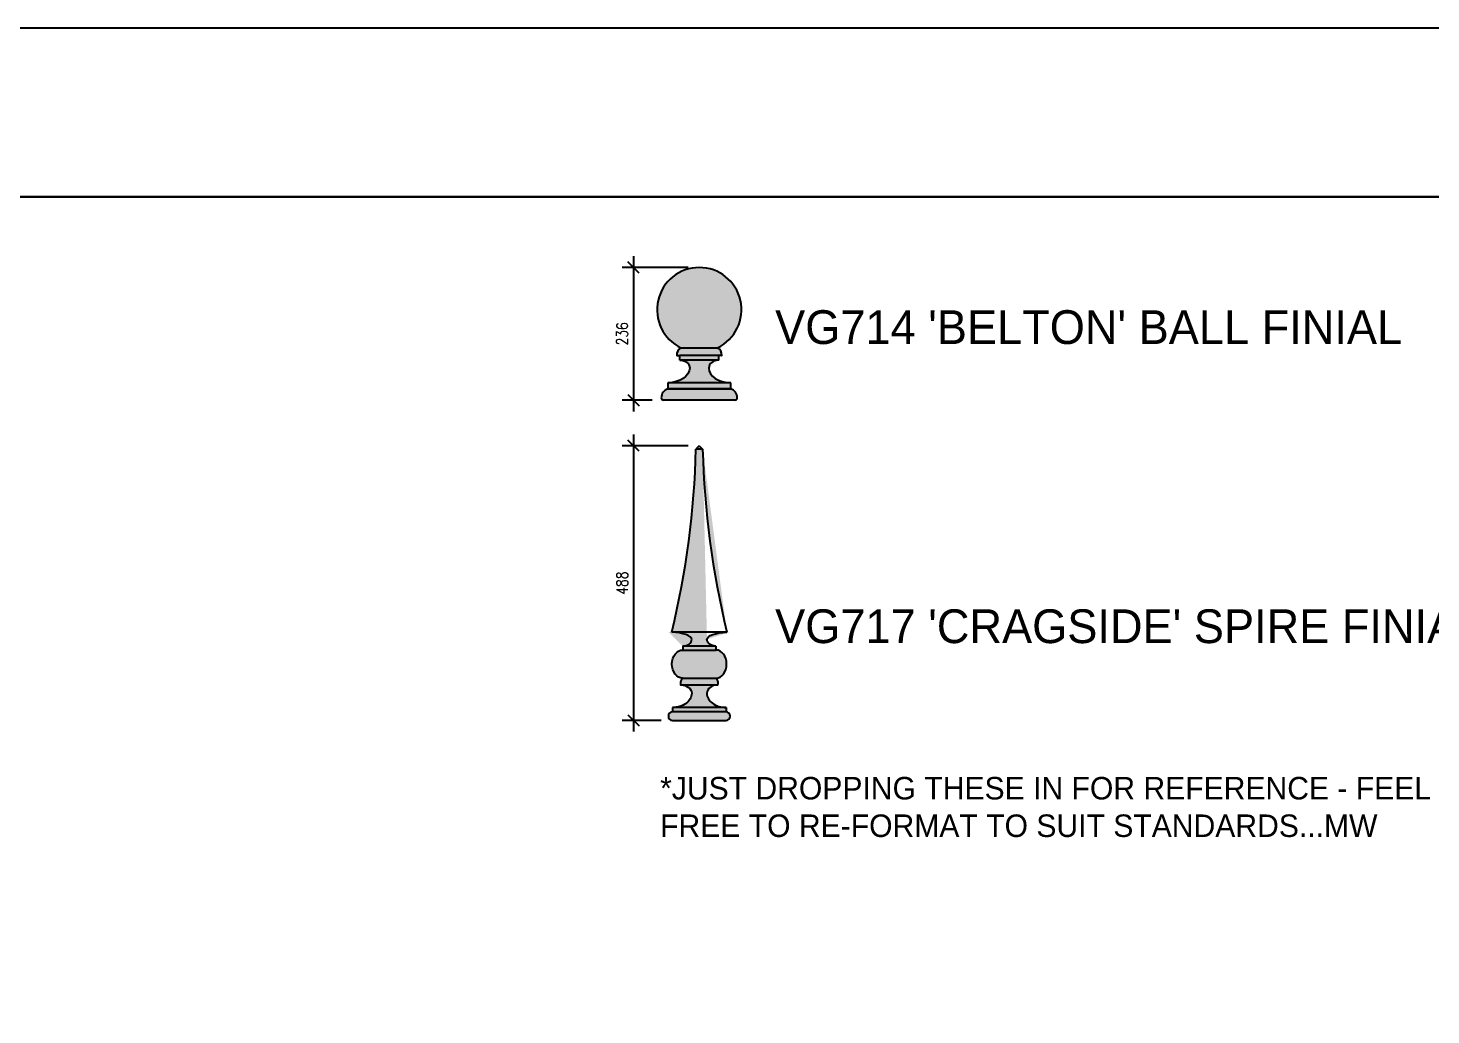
# Model space of a CAD drawing. Header units: millimetres. Extents: x -38686 to 870903, y -23218 to 232707.
# Drawn here: x 12376 to 14869, y 24120 to 25874 of the extents above; entities that cross this region are included whole.
import ezdxf

# ---------------------------------------------------------------- set-up
doc = ezdxf.new("R2010")
doc.units = ezdxf.units.MM
doc.header["$LTSCALE"] = 10
doc.header["$PDMODE"] = 35
doc.header["$PDSIZE"] = 50
for name, color, linetype in [('04 - Building Outline', 5, 'Continuous'), ('40 - Detail Outline', 142, 'Continuous'), ('42 - Detail Hatch', 7, 'Continuous'), ('44 - Detail Text', 7, 'Continuous')]:
    doc.layers.add(name, color=color, linetype=linetype)
doc.styles.add('1-10', font='romans.shx', dxfattribs={"width": 0.8, "height": 20})
doc.styles.add('CGBOLD', font='arialbd.ttf')
doc.dimstyles.new('1-10', dxfattribs={"dimtxt": 20, "dimasz": 20, "dimexe": 20, "dimexo": 20, "dimgap": 10, "dimtad": 1, "dimdec": 0, "dimzin": 0, "dimdsep": 46, "dimtxsty": '1-10', "dimblk": 'OBLIQUE', "dimcen": 20, "dimdle": 20, "dimclrd": 251, "dimclre": 251, "dimclrt": 251, "dimadec": 0, "dimazin": 0, "dimtfac": 1, "dimtdec": 0, "dimtix": 1, "dimtmove": 1, "dimatfit": 3, "dimfxl": 1, "dimtolj": 1, "dimtzin": 0, "dimlwd": 25, "dimarcsym": 0})

# ---------------------------------------------------------------- blocks, each defined once
blk = doc.blocks.new('_Oblique')
at = {"color": 0, "linetype": 'ByBlock', "lineweight": -2}
blk.add_line((-0.5, -0.5), (0.5, 0.5), dxfattribs=at)
blk = doc.blocks.new('*D52')
at = {"layer": '44 - Detail Text', "color": 251, "lineweight": 25, "transparency": 16777216}
blk.add_line((13452.07190588397, 25468.23576583313), (13452.07190588397, 25192.64323666015), dxfattribs=at)
at = {"layer": '44 - Detail Text', "color": 251, "lineweight": -2, "transparency": 16777216}
for p, q in [((13549.07814786651, 25448.23576583313), (13432.07190588397, 25448.23576583313)), ((13485.57814786651, 25212.64323666015), (13432.07190588397, 25212.64323666015))]:
    blk.add_line(p, q, dxfattribs=at)
at = {"layer": 'Defpoints', "color": 0, "transparency": 16777216}
for p in [(13569.07814786651, 25448.23576583313), (13452.07190588397, 25212.64323666015), (13505.57814786651, 25212.64323666015)]:
    blk.add_point(p, dxfattribs=at)
at = {"layer": '44 - Detail Text', "color": 251, "lineweight": 25, "transparency": 16777216, "xscale": 20, "yscale": 20, "zscale": 20}
for p, rotation in [((13452.07190588397, 25448.23576583313), 90), ((13452.07190588397, 25212.64323666015), 270)]:
    blk.add_blockref('_Oblique', p, dxfattribs=dict(at, rotation=rotation))
at = {"layer": '44 - Detail Text', "color": 251, "transparency": 16777216, "insert": (13432.07190588397, 25330.43950124663), "char_height": 20, "attachment_point": 5, "rotation": 90, "style": '1-10'}
blk.add_mtext('\\A1;236', dxfattribs=at)
blk = doc.blocks.new('*D53')
at = {"layer": '44 - Detail Text', "color": 251, "lineweight": -2, "transparency": 16777216}
for p, q in [((13549.07814786648, 25131.64323666015), (13432.07190588397, 25131.64323666015)), ((13501.57814786648, 24643.64323666014), (13432.07190588397, 24643.64323666014))]:
    blk.add_line(p, q, dxfattribs=at)
at = {"layer": '44 - Detail Text', "color": 251, "lineweight": 25, "transparency": 16777216}
blk.add_line((13452.07190588397, 25151.64323666015), (13452.07190588397, 24623.64323666014), dxfattribs=at)
at = {"layer": 'Defpoints', "color": 0, "transparency": 16777216}
for p in [(13569.07814786648, 25131.64323666015), (13452.07190588397, 24643.64323666014), (13521.57814786648, 24643.64323666014)]:
    blk.add_point(p, dxfattribs=at)
at = {"layer": '44 - Detail Text', "color": 251, "lineweight": 25, "transparency": 16777216, "xscale": 20, "yscale": 20, "zscale": 20}
for p, rotation in [((13452.07190588397, 25131.64323666015), 90), ((13452.07190588397, 24643.64323666014), 270)]:
    blk.add_blockref('_Oblique', p, dxfattribs=dict(at, rotation=rotation))
at = {"layer": '44 - Detail Text', "color": 251, "transparency": 16777216, "insert": (13432.07190588397, 24887.64323666014), "char_height": 20, "attachment_point": 5, "rotation": 90, "style": '1-10'}
blk.add_mtext('\\A1;488', dxfattribs=at)

msp = doc.modelspace()

# ---------------------------------------------------------------- hatches: boundary and pattern name
at = {"layer": '42 - Detail Hatch', "ltscale": 10}
h = msp.add_hatch(color=69, dxfattribs=at)
h.dxf.hatch_style = 1
h.paths.add_polyline_path([(13536.5781478665, 25305.64323666014), (13601.5781478665, 25305.64323666014, 4.387462436092205)])
h.paths.add_polyline_path([(13601.57814786453, 25305.64323666014), (13536.57814786848, 25305.64323666014, 0.2927785225345831), (13529.04154922723, 25292.11253828092, 0.3963319053793997), (13529.540605947, 25291.64323666013), (13534.5781478665, 25291.64323666013), (13603.5781478665, 25291.64323666014), (13608.61568978601, 25291.64323666013, 0.3963319047812482), (13609.11474650467, 25292.11253828099, 0.2927785225215694)])
h.paths.add_polyline_path([(13603.5781478665, 25291.64323666014), (13534.5781478665, 25291.64323666014), (13534.5781478665, 25283.64323666014), (13603.5781478665, 25283.64323666014)])
edge = h.paths.add_edge_path()
edge.add_ellipse((13603.5781478665, 25269.64323666014), major_axis=(-17.5, 0), ratio=0.7999999999997921, start_angle=270, end_angle=360, ccw=False)
edge.add_line((13602.26639696912, 25283.64323666014), (13534.57814786642, 25283.64323666014))
edge.add_ellipse((13534.5781478665, 25269.64323666014), major_axis=(17.5, 0), ratio=0.7999999999997921, start_angle=0, end_angle=90, ccw=False)
edge.add_ellipse((13513.0781478665, 25269.64323666014), major_axis=(-39, 0), ratio=0.6666666666667599, start_angle=90, end_angle=180, ccw=False)
edge.add_line((13513.07814786662, 25243.64323666014), (13625.07814786633, 25243.64323666014))
edge.add_ellipse((13625.0781478665, 25269.64323666014), major_axis=(39, 0), ratio=0.6666666666667599, start_angle=180, end_angle=270, ccw=False)
h.paths.add_polyline_path([(13625.0781478665, 25243.64323666014), (13513.0781478665, 25243.64323666014), (13513.0781478665, 25232.64323666014), (13625.0781478665, 25232.64323666014)])
h.paths.add_polyline_path([(13625.0781478665, 25232.64323666014), (13513.0781478665, 25232.64323666014, 0.3220922169770295), (13501.5781478665, 25216.64323666014, 0.4142135623730742), (13505.5781478665, 25212.64323666014), (13514.0781478665, 25212.64323666014), (13624.0781478665, 25212.64323666014), (13632.5781478665, 25212.64323666014, 0.4142135623725394), (13636.5781478665, 25216.64323666014, 0.3220922169769434)])
h = msp.add_hatch(color=69, dxfattribs=at)
h.dxf.hatch_style = 1
edge = h.paths.add_edge_path()
edge.add_line((13569.07814786648, 25131.64323666014), (13563.07814786648, 25125.64323666014))
edge.add_arc((12024.18001224735, 25163.90668229448), 1539.373756786762, 346.35052492881255, 358.57568069380613, ccw=False)
edge.add_ellipse((13511.57814786648, 24787.64323666014), major_axis=(-44.01221800193363, 0.3470718065731367), ratio=0.3024322799627043, start_angle=181.4936270674787, end_angle=259.0012794303053, ccw=False)
edge.add_ellipse((13539.57814786648, 24787.64323666014), major_axis=(-16, 4.115022157490298e-12), ratio=0.7499999999999999, start_angle=90.00000000001103, end_angle=180.0000000000196, ccw=False)
edge.add_line((13539.57814786648, 24775.64323666013), (13539.57814786648, 24768.64323666013))
edge.add_ellipse((13539.57814786648, 24743.64323666012), major_axis=(0, 25), ratio=0.76, start_angle=0, end_angle=180)
edge.add_arc((13547.50664671089, 24709.53287344397), 12.07724355371892, 131.0321555325741, 189.0016314234696)
edge.add_arc((13536.57814786648, 24707.64323666012), 1, 180, 270)
edge.add_ellipse((13536.57814786648, 24691.64323666012), major_axis=(-19, 3.812266936640826e-11), ratio=0.7894736842105264, start_angle=180.0000000001523, end_angle=270.00000000009743, ccw=False)
edge.add_ellipse((13521.57814786648, 24691.64323666012), major_axis=(-34, 1.738470710072295e-12), ratio=0.7352941176470589, start_angle=90.00000000000608, end_angle=180.000000000008, ccw=False)
edge.add_line((13521.57814786648, 24666.64323666012), (13521.57814786648, 24658.64323666012))
edge.add_arc((13521.57814786648, 24651.14323666012), 7.5, 90, 270)
edge.add_line((13521.57814786648, 24643.64323666012), (13616.57814786648, 24643.64323666012))
edge.add_arc((13616.57814786648, 24651.14323666012), 7.5, 270, 450)
edge.add_line((13616.57814786648, 24658.64323666012), (13616.57814786648, 24666.64323666012))
edge.add_ellipse((13616.57814786648, 24691.64323666012), major_axis=(34, 1.738470710072295e-12), ratio=0.7352941176470589, start_angle=179.999999999996, end_angle=269.99999999999784, ccw=False)
edge.add_ellipse((13601.57814786648, 24691.64323666012), major_axis=(19, 3.812266936640826e-11), ratio=0.7894736842105264, start_angle=89.99999999990922, end_angle=179.9999999998543, ccw=False)
edge.add_arc((13601.57814786648, 24707.64323666012), 1, 270, 360)
edge.add_arc((13590.64964902206, 24709.53287344397), 12.07724355371892, 350.9983685765304, 408.9678444674259)
edge.add_ellipse((13598.57814786648, 24743.64323666012), major_axis=(0, 25), ratio=0.76, start_angle=180, end_angle=360)
edge.add_line((13598.57814786648, 24768.64323666013), (13598.57814786648, 24775.64323666013))
edge.add_ellipse((13598.57814786648, 24787.64323666014), major_axis=(16, 4.115022157490298e-12), ratio=0.7499999999999999, start_angle=179.9999999999781, end_angle=269.99999999998664, ccw=False)
edge.add_ellipse((13626.57814786648, 24787.64323666014), major_axis=(44.01221800193363, 0.3470718065731367), ratio=0.3024322799627043, start_angle=100.99872056969309, end_angle=178.5063729325198, ccw=False)
edge.add_arc((15113.9762834856, 25163.90668229448), 1539.373756786762, 181.4243193061939, 193.6494750711874, ccw=False)
edge.add_line((13575.07814786648, 25125.64323666014), (13569.07814786648, 25131.64323666014))

# ---------------------------------------------------------------- linework, layer by layer
at = {"color": 252}
for p, q in [((13536.5781478665, 25305.64323666014), (13601.5781478665, 25305.64323666014)), ((13603.5781478665, 25291.64323666014), (13534.5781478665, 25291.64323666014)), ((13603.5781478665, 25283.64323666014), (13534.5781478665, 25283.64323666014)), ((13625.0781478665, 25243.64323666014), (13513.0781478665, 25243.64323666014)), ((13625.0781478665, 25232.64323666014), (13513.0781478665, 25232.64323666014)), ((13513.0781478665, 25232.64323666014), (13625.0781478665, 25232.64323666014)), ((13618.0781478661, 24800.64323666014), (13520.07814786685, 24800.64323666014)), ((13598.57814786648, 24775.64323666014), (13539.57814786648, 24775.64323666013)), ((13539.57814786648, 24768.64323666013), (13598.57814786648, 24768.64323666013)), ((13536.57814786648, 24706.64323666012), (13601.57814786648, 24706.64323666012)), ((13539.57814786648, 24718.64323666012), (13598.57814786648, 24718.64323666012)), ((13616.57814786648, 24666.64323666012), (13521.57814786648, 24666.64323666012)), ((13616.57814786648, 24658.64323666012), (13521.57814786648, 24658.64323666012))]:
    msp.add_line(p, q, dxfattribs=at)
at = {"color": 9}
msp.add_line((13632.5781478665, 25212.64323666014), (13505.5781478665, 25212.64323666014), dxfattribs=at)
at = {"color": 251}
msp.add_line((13575.07814786648, 25125.64323666014), (13563.07814786648, 25125.64323666014), dxfattribs=at)
at = {"color": 3, "ltscale": 10}
msp.add_lwpolyline([(3559.383114424043, 21910.08871519254), (20050.43080418694, 21910.08870970574), (20050.43080418694, 25573.67588523629), (3559.383114424043, 25573.67589072309)], close=True, dxfattribs=at)
at = {"layer": '04 - Building Outline', "color": 7}
for p, q in [((13529.540605947, 25291.64323666013), (13534.5781478665, 25291.64323666013)), ((13534.5781478665, 25283.64323666014), (13534.5781478665, 25291.64323666014)), ((13603.5781478665, 25283.64323666014), (13603.5781478665, 25291.64323666014)), ((13608.61568978601, 25291.64323666013), (13603.5781478665, 25291.64323666013)), ((13513.0781478665, 25243.64323666014), (13513.0781478665, 25232.64323666014)), ((13625.0781478665, 25232.64323666014), (13625.0781478665, 25243.64323666014)), ((13569.07814786648, 25131.64323666014), (13563.07814786648, 25125.64323666014)), ((13569.07814786648, 25131.64323666014), (13575.07814786648, 25125.64323666014)), ((13539.57814786648, 24775.64323666013), (13539.57814786648, 24768.64323666013)), ((13598.57814786648, 24775.64323666013), (13598.57814786648, 24768.64323666013)), ((13521.57814786648, 24666.64323666012), (13521.57814786648, 24658.64323666012)), ((13616.57814786648, 24666.64323666012), (13616.57814786648, 24658.64323666012)), ((13521.57814786648, 24643.64323666012), (13616.57814786648, 24643.64323666012))]:
    msp.add_line(p, q, dxfattribs=at)
for centre, radius, start, end in [((13569.0781478665, 25373.23576583312), 75, 295.679288618591, 244.3207113814089), ((13543.37317195777, 25292.99411661028), 14.35871130741118, 118.2443995726082, 183.5199889684326), ((13594.78312377524, 25292.99411661028), 14.35871130741118, 356.4800110315674, 61.75560042739184), ((13529.540605947, 25292.14323666013), 0.5, 183.5199889684326, 270), ((13608.61568978601, 25292.14323666013), 0.5, 270, 356.4800110315674), ((13518.4585826491, 25216.64323666014), 16.88043478261534, 108.5866171993024, 180), ((13619.69771308385, 25216.64323666014), 16.88043478261534, 0, 71.4133828006976), ((13505.5781478665, 25216.64323666014), 4, 180, 270), ((13632.5781478665, 25216.64323666014), 4, 270, 0), ((12024.18001224735, 25163.90668229448), 1539.373756786762, 346.3505249288125, 358.5756806938062), ((15113.9762834856, 25163.90668229448), 1539.373756786762, 181.4243193061938, 193.6494750711874), ((13547.50664671089, 24709.53287344397), 12.07724355371892, 131.0321555325741, 189.0016314234696), ((13536.57814786648, 24707.64323666012), 1, 180, 270), ((13590.64964902206, 24709.53287344397), 12.07724355371892, 350.9983685765304, 48.96784446742589), ((13601.57814786648, 24707.64323666012), 1, 270, 0), ((13521.57814786648, 24651.14323666012), 7.5, 90, 270), ((13616.57814786648, 24651.14323666012), 7.5, 270, 90)]:
    msp.add_arc(centre, radius, start, end, dxfattribs=at)
at = {"layer": '04 - Building Outline', "color": 7, "extrusion": (0, 0, -1)}
for centre, major_axis, ratio, start_param, end_param in [((13534.5781478665, 25269.64323666014), (-17.5, 2.381041817067248e-13), 0.7999999999995842, 1.570796326794886, 3.141592653589776), ((13513.0781478665, 25269.64323666014), (39, 2.721546293170271e-12), 0.6666666666666666, 1.043609643147647e-13, 1.570796326794943), ((13626.57814786648, 24787.64323666014), (44.01221800193363, 0.3470718065731367), 0.3024322799627042, 3.167661363714204, 4.520425092936692), ((13598.57814786648, 24787.64323666014), (16, 4.115022157490298e-12), 0.7499999999999999, 1.570796326795089, 3.141592653590136), ((13539.57814786648, 24743.64323666012), (0, 25), 0.76, 3.141592653589793, 6.283185307179586), ((13536.57814786648, 24691.64323666012), (-19, 3.812266936640826e-11), 0.7894736842105264, 1.570796326793312, 3.141592653587251), ((13521.57814786648, 24691.64323666012), (-34, 1.738470710072295e-12), 0.7352941176470589, 3.141592653589723, 4.712388980384651)]:
    msp.add_ellipse(centre, major_axis=major_axis, ratio=ratio, start_param=start_param, end_param=end_param, dxfattribs=at)
at = {"layer": '04 - Building Outline', "color": 7}
for centre, major_axis, ratio, start_param, end_param in [((13603.5781478665, 25269.64323666014), (17.5, 2.381041817067248e-13), 0.7999999999995842, 1.570796326794886, 3.141592653589776), ((13625.0781478665, 25269.64323666014), (-39, 2.721546293170271e-12), 0.6666666666666666, 1.043609643147647e-13, 1.570796326794943), ((13511.57814786648, 24787.64323666014), (-44.01221800193363, 0.3470718065731367), 0.3024322799627042, 3.167661363714204, 4.520425092936692), ((13539.57814786648, 24787.64323666014), (-16, 4.115022157490298e-12), 0.7499999999999999, 1.570796326795089, 3.141592653590136), ((13598.57814786648, 24743.64323666012), (0, 25), 0.76, 3.141592653589793, 6.283185307179586), ((13601.57814786648, 24691.64323666012), (19, 3.812266936640826e-11), 0.7894736842105264, 1.570796326793312, 3.141592653587251), ((13616.57814786648, 24691.64323666012), (34, 1.738470710072295e-12), 0.7352941176470589, 3.141592653589723, 4.712388980384651)]:
    msp.add_ellipse(centre, major_axis=major_axis, ratio=ratio, start_param=start_param, end_param=end_param, dxfattribs=at)
at = {"layer": '40 - Detail Outline', "color": 3}
msp.add_lwpolyline([(20050.43080418694, 25873.67588523629), (3559.383100418233, 25873.67588523629), (3559.383100418233, 25573.67588523629), (20050.43080418694, 25573.67588523629)], close=True, dxfattribs=at)

# ---------------------------------------------------------------- texts
at = {"layer": '44 - Detail Text', "char_height": 60, "attachment_point": 4, "style": 'CGBOLD'}
for s, insert in [("{\\fCentury Gothic|b0|i0|c0|p34;VG714 'BELTON' BALL FINIAL}", (13703.83812587275, 25341.87952795084)), ("{\\fCentury Gothic|b0|i0|c0|p34;VG717 'CRAGSIDE' SPIRE FINIAL}", (13703.83812587275, 24810.48255873038))]:
    msp.add_mtext(s, dxfattribs=dict(at, insert=insert))
at = {"layer": '44 - Detail Text', "insert": (13499.47165711093, 24489.49771955835), "char_height": 40, "width": 1435.431077860449, "attachment_point": 4, "style": 'CGBOLD'}
msp.add_mtext('{\\fCentury Gothic|b0|i0|c0|p34;*JUST DROPPING THESE IN FOR REFERENCE - FEEL FREE TO RE-FORMAT TO SUIT STANDARDS...MW}', dxfattribs=at)

# ---------------------------------------------------------------- dimensions: what is measured, and where the dimension line sits
at = {"layer": '44 - Detail Text'}
for base, p1, p2, picture, middle in [((13452.07190588397, 25212.64323666015), (13569.0781478665, 25448.23576583312), (13505.5781478665, 25212.64323666014), '*D52', (13432.07190588397, 25330.43950124663)), ((13452.07190588397, 24643.64323666014), (13569.07814786648, 25131.64323666014), (13521.57814786648, 24643.64323666012), '*D53', (13432.07190588397, 24887.64323666014))]:
    dim = msp.add_linear_dim(base=base, p1=p1, p2=p2, angle=90, dimstyle='1-10', dxfattribs=at)
    dim.commit()
    dim.dimension.update_dxf_attribs({"geometry": picture, "text_midpoint": middle})

doc.saveas('drawing.dxf')
